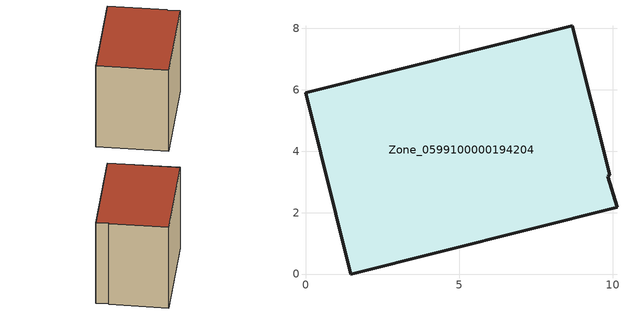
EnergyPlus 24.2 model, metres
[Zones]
Zone_0599100000194204
 floor ground (C_G): 9.91,3.23 9.85,3.18 10.14,2.17 1.47,0 0,5.9 8.69,8.08 z0
 wall outside (C_F): 9.91,3.23 8.69,8.08 0,5.9 1.47,0 10.14,2.17 9.85,3.18 9.91,3.23 z0:8.09
 roof outside (C_R): 9.85,3.18 9.91,3.23 8.69,8.08 0,5.9 1.47,0 10.14,2.17 z8.09
[BUILDING]
Pand.0599100000194204: North Axis=0; Terrain=City; Loads Convergence Tolerance Value=0.04; Temperature Convergence Tolerance Value=0.4; Solar Distribution=FullExterior; Maximum Number of Warmup Days=25; Minimum Number of Warmup Days=1
[Site:Location]
Rotterdam.The.Hague.AP_ZH_NLD Design_Conditions: Latitude=51.96; Longitude=4.45; Time Zone=1; Elevation=-4.5
[SITE:GROUNDTEMPERATURE:BUILDINGSURFACE]
18, 18, 18, 18, 18, 18, 18, 18, 18, 18, 18, 18
[MATERIAL] Thermal Absorptance=0.9; Solar Absorptance=0.7; Visible Absorptance=0.7
Name | Roughness | Thickness | Conductivity | Density | Specific Heat
G.TI.1965-1974 | MediumSmooth | 0.15 | 0.882353 | 540 | 1210
F.TI.1965-1974 | Rough | 0.3 | 0.697674 | 1920 | 840
R.TI.1965-1974 | MediumRough | 0.2 | 0.232558 | 1500 | 1000
[CONSTRUCTION]
C_G: G.TI.1965-1974
C_F: F.TI.1965-1974
C_R: R.TI.1965-1974
[ZONE]
Zone_0599100000194204: Type=1; Multiplier=1; Ceiling Height=Autocalculate; Volume=Autocalculate; Floor Area=autocalculate; Part of Total Floor Area=Yes
[ZONEINFILTRATION:DESIGNFLOWRATE]
Infil_Zone_0599100000194204: Zone or ZoneList or Space or SpaceList=Zone_0599100000194204; Schedule=AlwaysOn; Design Flow Rate Calculation Method=Flow/Area; Flow Rate per Floor Area=0.003; Constant Term Coefficient=1; Temperature Term Coefficient=0; Velocity Term Coefficient=0; Velocity Squared Term Coefficient=0
[HVACTEMPLATE:ZONE:IDEALLOADSAIRSYSTEM]
Zone_0599100000194204: Maximum Heating Supply Air Temperature=50; Minimum Cooling Supply Air Temperature=13; Maximum Heating Supply Air Humidity Ratio=0.0156; Minimum Cooling Supply Air Humidity Ratio=0.0077; Heating Limit=NoLimit; Cooling Limit=NoLimit; Dehumidification Control Type=ConstantSensibleHeatRatio; Cooling Sensible Heat Ratio=0.7; Dehumidification Setpoint=60; Humidification Control Type=None; Humidification Setpoint=30; Outdoor Air Method=None; Outdoor Air Flow Rate per Person=0.00944; Outdoor Air Flow Rate per Zone Floor Area=0; Outdoor Air Flow Rate per Zone=0; Demand Controlled Ventilation Type=None; Outdoor Air Economizer Type=NoEconomizer; Heat Recovery Type=None; Sensible Heat Recovery Effectiveness=0.7; Latent Heat Recovery Effectiveness=0.65
[ZONECONTROL:THERMOSTAT]
ThermostatControl_Zone_0599100000194204: Zone or ZoneList=Zone_0599100000194204; Control Type Schedule=DualSetpointControlType; Control 1=Thermostat_Zone_0599100000194204; Temperature Difference Between Cutout And Setpoint=0
[THERMOSTATSETPOINT:DUALSETPOINT]
Thermostat_Zone_0599100000194204: Heating Setpoint Temperature Schedule=HeatingSetpoint_Zone_0599100000194204; Cooling Setpoint Temperature Schedule=CoolingSetpoint_Zone_0599100000194204
[SCHEDULE:COMPACT]
HeatingSetpoint_Zone_0599100000194204: Through: 12/31, For: AllDays, Until: 24:00, 21
CoolingSetpoint_Zone_0599100000194204: Through: 12/31, For: AllDays, Until: 24:00, 24
DualSetpointControlType: Through: 12/31, For: AllDays, Until: 24:00, 4
AlwaysOn: Through: 12/31, For: AllDays, Until: 24:00, 1
